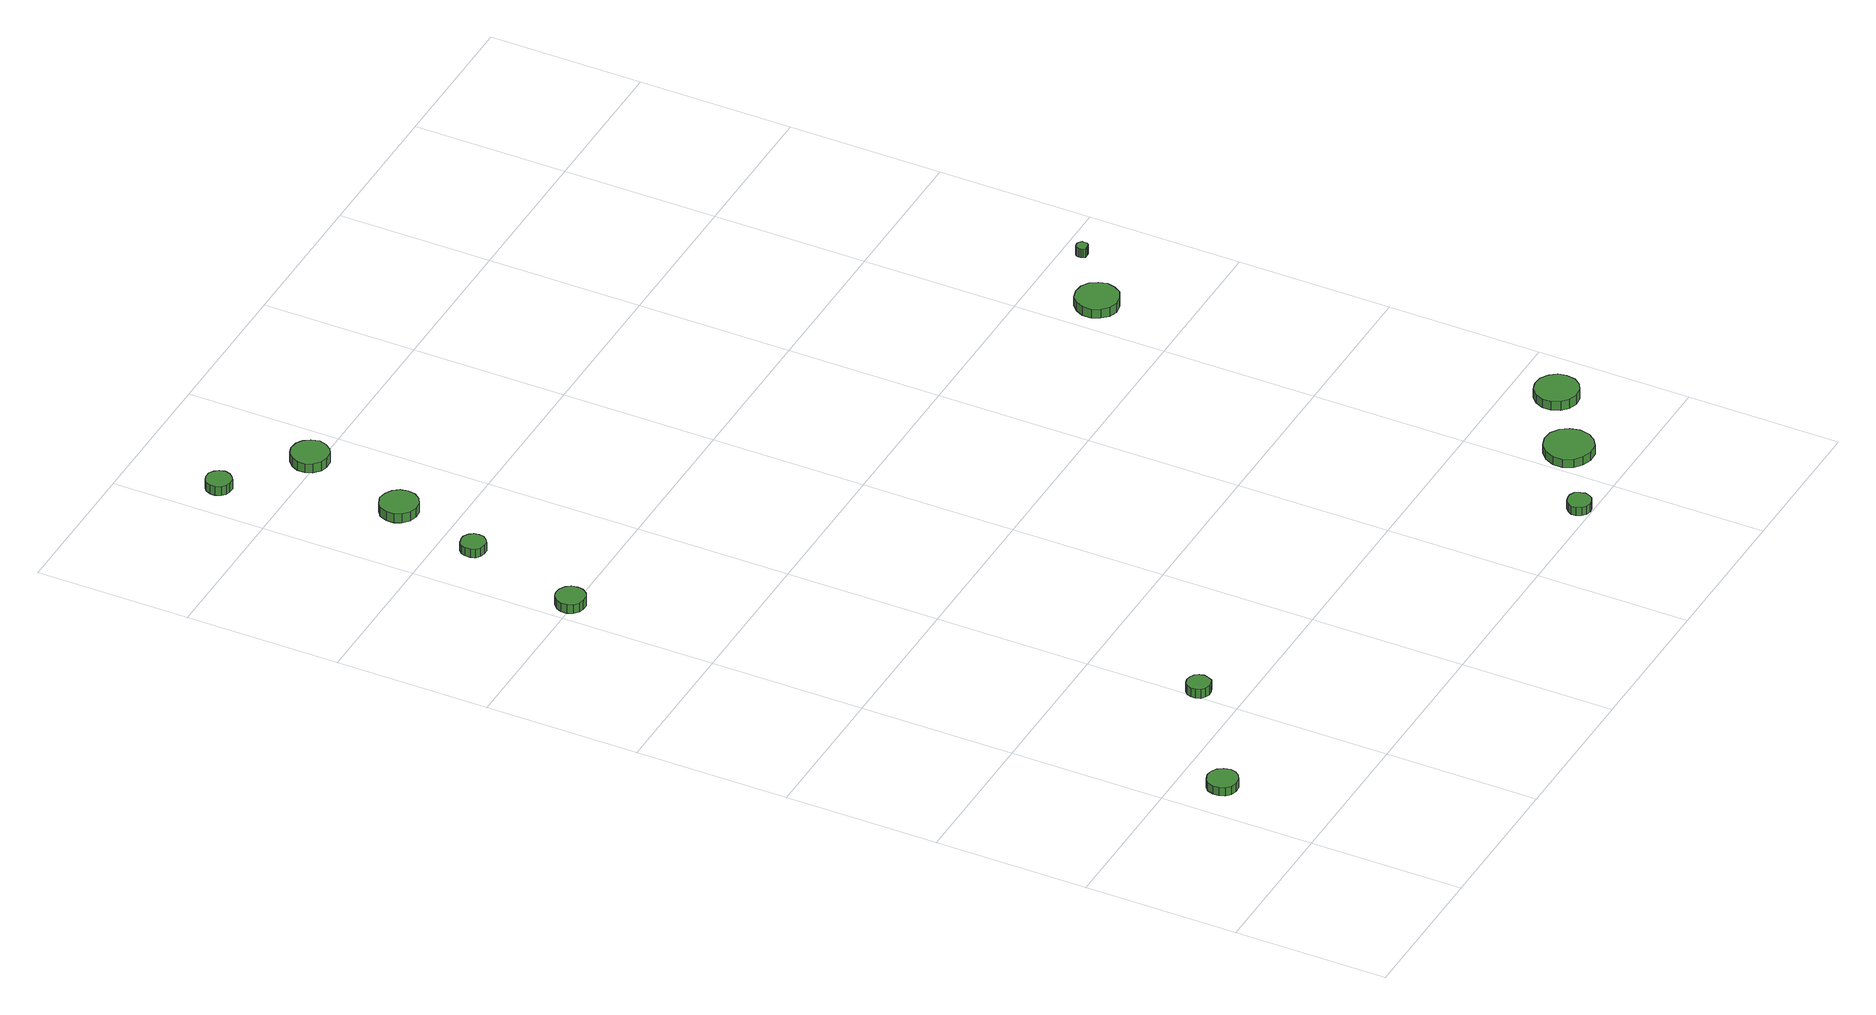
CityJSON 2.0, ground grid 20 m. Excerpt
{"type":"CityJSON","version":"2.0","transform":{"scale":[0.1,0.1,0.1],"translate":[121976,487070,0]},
"CityObjects":{
"tree1":{"type":"SolitaryVegetationObject","attributes":{"function":"something"},"geometry":[{"type":"MultiSurface","lod":"1","boundaries":[[[0,1,2,3,4,5,6,7,8,9,10,11,12,13,14]],[[15,16,17,18,19,20,21,22,23,24,25,26,27,28,29]],[[0,29,28,1]],[[1,28,27,2]],[[2,27,26,3]],[[3,26,25,4]],[[4,25,24,5]],[[5,24,23,6]],[[6,23,22,7]],[[7,22,21,8]],[[8,21,20,9]],[[9,20,19,10]],[[10,19,18,11]],[[11,18,17,12]],[[12,17,16,13]],[[13,16,15,14]],[[14,15,29,0]]]}]},
"tree2":{"type":"SolitaryVegetationObject","attributes":{"function":"something"},"geometry":[{"type":"MultiSurface","lod":"1","boundaries":[[[30,31,32,33,34,35,36,37,38,39,40,41,42,43,44]],[[45,46,47,48,49,50,51,52,53,54,55,56,57,58,59]],[[30,59,58,31]],[[31,58,57,32]],[[32,57,56,33]],[[33,56,55,34]],[[34,55,54,35]],[[35,54,53,36]],[[36,53,52,37]],[[37,52,51,38]],[[38,51,50,39]],[[39,50,49,40]],[[40,49,48,41]],[[41,48,47,42]],[[42,47,46,43]],[[43,46,45,44]],[[44,45,59,30]]]}]},
"tree3":{"type":"SolitaryVegetationObject","attributes":{"function":"something"},"geometry":[{"type":"MultiSurface","lod":"1","boundaries":[[[60,61,62,63,64,65,66,67,68,69,70,71,72,73,74]],[[75,76,77,78,79,80,81,82,83,84,85,86,87,88,89]],[[60,89,88,61]],[[61,88,87,62]],[[62,87,86,63]],[[63,86,85,64]],[[64,85,84,65]],[[65,84,83,66]],[[66,83,82,67]],[[67,82,81,68]],[[68,81,80,69]],[[69,80,79,70]],[[70,79,78,71]],[[71,78,77,72]],[[72,77,76,73]],[[73,76,75,74]],[[74,75,89,60]]]}]},
"tree4":{"type":"SolitaryVegetationObject","attributes":{"function":"something"},"geometry":[{"type":"MultiSurface","lod":"1","boundaries":[[[90,91,92,93,94,95,96,97,98,99,100,101,102,103,104]],[[105,106,107,108,109,110,111,112,113,114,115,116,117,118,119]],[[90,119,118,91]],[[91,118,117,92]],[[92,117,116,93]],[[93,116,115,94]],[[94,115,114,95]],[[95,114,113,96]],[[96,113,112,97]],[[97,112,111,98]],[[98,111,110,99]],[[99,110,109,100]],[[100,109,108,101]],[[101,108,107,102]],[[102,107,106,103]],[[103,106,105,104]],[[104,105,119,90]]]}]},
"tree5":{"type":"SolitaryVegetationObject","attributes":{"function":"something"},"geometry":[{"type":"MultiSurface","lod":"1","boundaries":[[[120,121,122,123,124,125,126,127,128,129,130,131,132,133,134]],[[135,136,137,138,139,140,141,142,143,144,145,146,147,148,149]],[[120,149,148,121]],[[121,148,147,122]],[[122,147,146,123]],[[123,146,145,124]],[[124,145,144,125]],[[125,144,143,126]],[[126,143,142,127]],[[127,142,141,128]],[[128,141,140,129]],[[129,140,139,130]],[[130,139,138,131]],[[131,138,137,132]],[[132,137,136,133]],[[133,136,135,134]],[[134,135,149,120]]]}]},
"tree6":{"type":"SolitaryVegetationObject","attributes":{"function":"something"},"geometry":[{"type":"MultiSurface","lod":"1","boundaries":[[[150,151,152,153,154,155,156,157,158,159,160,161,162,163,164]],[[165,166,167,168,169,170,171,172,173,174,175,176,177,178,179]],[[150,179,178,151]],[[151,178,177,152]],[[152,177,176,153]],[[153,176,175,154]],[[154,175,174,155]],[[155,174,173,156]],[[156,173,172,157]],[[157,172,171,158]],[[158,171,170,159]],[[159,170,169,160]],[[160,169,168,161]],[[161,168,167,162]],[[162,167,166,163]],[[163,166,165,164]],[[164,165,179,150]]]}]},
"tree7":{"type":"SolitaryVegetationObject","attributes":{"function":"something"},"geometry":[{"type":"MultiSurface","lod":"1","boundaries":[[[180,181,182,183,184,185,186,187,188,189,190,191,192,193,194]],[[195,196,197,198,199,200,201,202,203,204,205,206,207,208,209]],[[180,209,208,181]],[[181,208,207,182]],[[182,207,206,183]],[[183,206,205,184]],[[184,205,204,185]],[[185,204,203,186]],[[186,203,202,187]],[[187,202,201,188]],[[188,201,200,189]],[[189,200,199,190]],[[190,199,198,191]],[[191,198,197,192]],[[192,197,196,193]],[[193,196,195,194]],[[194,195,209,180]]]}]},
"tree8":{"type":"SolitaryVegetationObject","attributes":{"function":"something"},"geometry":[{"type":"MultiSurface","lod":"1","boundaries":[[[210,211,212,213,214,215,216,217,218,219,220,221,222,223,224]],[[225,226,227,228,229,230,231,232,233,234,235,236,237,238,239]],[[210,239,238,211]],[[211,238,237,212]],[[212,237,236,213]],[[213,236,235,214]],[[214,235,234,215]],[[215,234,233,216]],[[216,233,232,217]],[[217,232,231,218]],[[218,231,230,219]],[[219,230,229,220]],[[220,229,228,221]],[[221,228,227,222]],[[222,227,226,223]],[[223,226,225,224]],[[224,225,239,210]]]}]},
"tree9":{"type":"SolitaryVegetationObject","attributes":{"function":"something"},"geometry":[{"type":"MultiSurface","lod":"1","boundaries":[[[240,241,242,243,244,245,246,247,248,249,250,251,252,253,254]],[[255,256,257,258,259,260,261,262,263,264,265,266,267,268,269]],[[240,269,268,241]],[[241,268,267,242]],[[242,267,266,243]],[[243,266,265,244]],[[244,265,264,245]],[[245,264,263,246]],[[246,263,262,247]],[[247,262,261,248]],[[248,261,260,249]],[[249,260,259,250]],[[250,259,258,251]],[[251,258,257,252]],[[252,257,256,253]],[[253,256,255,254]],[[254,255,269,240]]]}]},
"tree10":{"type":"SolitaryVegetationObject","attributes":{"function":"something"},"geometry":[{"type":"MultiSurface","lod":"1","boundaries":[[[270,271,272,273,274,275,276,277,278,279,280,281,282,283,284]],[[285,286,287,288,289,290,291,292,293,294,295,296,297,298,299]],[[270,299,298,271]],[[271,298,297,272]],[[272,297,296,273]],[[273,296,295,274]],[[274,295,294,275]],[[275,294,293,276]],[[276,293,292,277]],[[277,292,291,278]],[[278,291,290,279]],[[279,290,289,280]],[[280,289,288,281]],[[281,288,287,282]],[[282,287,286,283]],[[283,286,285,284]],[[284,285,299,270]]]}]},
"tree11":{"type":"SolitaryVegetationObject","attributes":{"function":"something"},"geometry":[{"type":"MultiSurface","lod":"1","boundaries":[[[300,301,302,303,304,305,306,307,308,309,310,311,312,313,314]],[[315,316,317,318,319,320,321,322,323,324,325,326,327,328,329]],[[300,329,328,301]],[[301,328,327,302]],[[302,327,326,303]],[[303,326,325,304]],[[304,325,324,305]],[[305,324,323,306]],[[306,323,322,307]],[[307,322,321,308]],[[308,321,320,309]],[[309,320,319,310]],[[310,319,318,311]],[[311,318,317,312]],[[312,317,316,313]],[[313,316,315,314]],[[314,315,329,300]]]}]},
"tree12":{"type":"SolitaryVegetationObject","attributes":{"function":"something"},"geometry":[{"type":"MultiSurface","lod":"1","boundaries":[[[330,331,332,333,334,335,336,337,338,339,340,341,342,343,344]],[[345,346,347,348,349,350,351,352,353,354,355,356,357,358,359]],[[330,359,358,331]],[[331,358,357,332]],[[332,357,356,333]],[[333,356,355,334]],[[334,355,354,335]],[[335,354,353,336]],[[336,353,352,337]],[[337,352,351,338]],[[338,351,350,339]],[[339,350,349,340]],[[340,349,348,341]],[[341,348,347,342]],[[342,347,346,343]],[[343,346,345,344]],[[344,345,359,330]]]}]}
},
"vertices":[
[74,145,14],[72,153,14],[67,160,14],[60,164,14],[52,165,14],[44,162,14],[38,157,14],[35,149,14],[35,141,14],[38,134,14],[44,128,14],[52,126,14],[60,127,14],[67,131,14],[72,137,14],[72,137,2],[67,131,2],[60,127,2],[52,126,2],[44,128,2],[38,134,2],[35,141,2],[35,149,2],[38,157,2],[44,162,2],[52,165,2],[60,164,2],[67,160,2],[72,153,2],[74,145,2],
[227,257,15],[225,263,15],[222,268,15],[216,271,15],[210,272,15],[204,270,15],[199,266,15],[197,260,15],[197,254,15],[199,248,15],[204,244,15],[210,242,15],[216,242,15],[222,245,15],[225,251,15],[225,251,2],[222,245,2],[216,242,2],[210,242,2],[204,244,2],[199,248,2],[197,254,2],[197,260,2],[199,266,2],[204,270,2],[210,272,2],[216,271,2],[222,268,2],[225,263,2],[227,257,2],
[43,1001,19],[42,1009,19],[37,1015,19],[30,1019,19],[22,1020,19],[15,1018,19],[9,1012,19],[6,1005,19],[6,997,19],[9,990,19],[15,985,19],[22,983,19],[30,983,19],[37,987,19],[42,994,19],[42,994,6],[37,987,6],[30,983,6],[22,983,6],[15,985,6],[9,990,6],[6,997,6],[6,1005,6],[9,1012,6],[15,1018,6],[22,1020,6],[30,1019,6],[37,1015,6],[42,1009,6],[43,1001,6],
[84,1153,19],[83,1160,19],[79,1165,19],[73,1169,19],[67,1169,19],[60,1167,19],[55,1163,19],[53,1157,19],[53,1150,19],[55,1144,19],[60,1140,19],[67,1138,19],[73,1138,19],[79,1142,19],[83,1147,19],[83,1147,7],[79,1142,7],[73,1138,7],[67,1138,7],[60,1140,7],[55,1144,7],[53,1150,7],[53,1157,7],[55,1163,7],[60,1167,7],[67,1169,7],[73,1169,7],[79,1165,7],[83,1160,7],[84,1153,7],
[130,1271,14],[128,1281,14],[122,1289,14],[113,1294,14],[103,1296,14],[93,1292,14],[85,1286,14],[81,1276,14],[81,1266,14],[85,1257,14],[93,1250,14],[103,1247,14],[113,1248,14],[122,1253,14],[128,1261,14],[128,1261,1],[122,1253,1],[113,1248,1],[103,1247,1],[93,1250,1],[85,1257,1],[81,1266,1],[81,1276,1],[85,1286,1],[93,1292,1],[103,1296,1],[113,1294,1],[122,1289,1],[128,1281,1],[130,1271,1],
[67,1484,14],[65,1491,14],[61,1496,14],[55,1500,14],[48,1500,14],[42,1498,14],[37,1494,14],[34,1487,14],[34,1481,14],[37,1474,14],[42,1470,14],[48,1468,14],[55,1468,14],[61,1472,14],[65,1477,14],[65,1477,1],[61,1472,1],[55,1468,1],[48,1468,1],[42,1470,1],[37,1474,1],[34,1481,1],[34,1487,1],[37,1494,1],[42,1498,1],[48,1500,1],[55,1500,1],[61,1496,1],[65,1491,1],[67,1484,1],
[172,1411,14],[169,1421,14],[163,1429,14],[155,1434,14],[144,1435,14],[135,1432,14],[127,1425,14],[123,1416,14],[123,1406,14],[127,1397,14],[135,1390,14],[144,1387,14],[155,1388,14],[163,1393,14],[169,1401,14],[169,1401,1],[163,1393,1],[155,1388,1],[144,1387,1],[135,1390,1],[127,1397,1],[123,1406,1],[123,1416,1],[127,1425,1],[135,1432,1],[144,1435,1],[155,1434,1],[163,1429,1],[169,1421,1],[172,1411,1],
[758,16,14],[756,22,14],[753,28,14],[747,31,14],[741,31,14],[735,29,14],[730,25,14],[727,19,14],[727,13,14],[730,7,14],[735,3,14],[741,1,14],[747,2,14],[753,5,14],[756,10,14],[756,10,2],[753,5,2],[747,2,2],[741,1,2],[735,3,2],[730,7,2],[727,13,2],[727,19,2],[730,25,2],[735,29,2],[741,31,2],[747,31,2],[753,28,2],[756,22,2],[758,16,2],
[868,78,14],[865,91,14],[858,101,14],[847,108,14],[834,109,14],[821,105,14],[812,96,14],[806,84,14],[806,71,14],[812,59,14],[821,51,14],[834,47,14],[847,48,14],[858,55,14],[865,65,14],[865,65,2],[858,55,2],[847,48,2],[834,47,2],[821,51,2],[812,59,2],[806,71,2],[806,84,2],[812,96,2],[821,105,2],[834,109,2],[847,108,2],[858,101,2],[865,91,2],[868,78,2],
[957,141,15],[955,152,15],[948,161,15],[938,167,15],[926,168,15],[915,165,15],[907,157,15],[902,146,15],[902,135,15],[907,124,15],[915,117,15],[926,113,15],[938,114,15],[948,120,15],[955,129,15],[955,129,2],[948,120,2],[938,114,2],[926,113,2],[915,117,2],[907,124,2],[902,135,2],[902,146,2],[907,157,2],[915,165,2],[926,168,2],[938,167,2],[948,161,2],[955,152,2],[957,141,2],
[869,710,20],[866,721,20],[860,730,20],[850,736,20],[838,737,20],[827,734,20],[819,726,20],[814,716,20],[814,704,20],[819,694,20],[827,686,20],[838,682,20],[850,684,20],[860,689,20],[866,699,20],[866,699,7],[860,689,7],[850,684,7],[838,682,7],[827,686,7],[819,694,7],[814,704,7],[814,716,7],[819,726,7],[827,734,7],[838,737,7],[850,736,7],[860,730,7],[866,721,7],[869,710,7],
[935,774,16],[935,777,16],[933,779,16],[930,781,16],[927,781,16],[924,780,16],[922,778,16],[921,775,16],[921,772,16],[922,770,16],[924,767,16],[927,767,16],[930,767,16],[933,768,16],[935,771,16],[935,771,3],[933,768,3],[930,767,3],[927,767,3],[924,767,3],[922,770,3],[921,772,3],[921,775,3],[922,778,3],[924,780,3],[927,781,3],[930,781,3],[933,779,3],[935,777,3],[935,774,3]
]}
